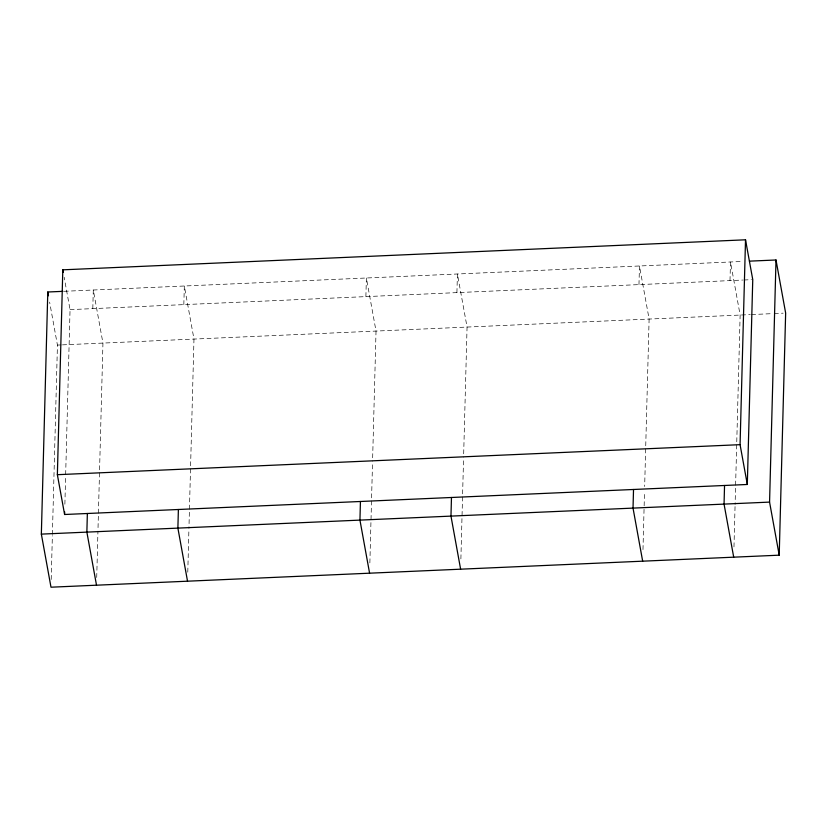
<?xml version="1.0" encoding="UTF-8"?>
<svg xmlns="http://www.w3.org/2000/svg" width="827" height="827" viewBox="0 0 827 827"><rect width="100%" height="100%" fill="white"/><g stroke="black" fill="none" stroke-linecap="round" stroke-linejoin="round"><path stroke-width="0.62" stroke-dasharray="4.13 3.1" d="M51.202 579.469L52.37 535.689M52.401 534.397L57.435 345.086L49.62 302.113M64.878 504.191L65.633 475.845M65.664 474.553L70.047 309.629L64.175 277.293M92.81 308.626L93.296 290.008L102.951 343.081L97.979 529.818M96.718 577.473L97.948 531.11M183.832 304.625L184.328 286.008L193.973 339.08L188.938 528.391M187.781 572.181L188.907 529.683M365.885 296.624L366.382 277.996L376.027 331.069L372.574 461.146M369.865 562.887L372.532 462.438M456.917 292.613L457.414 273.995L467.059 327.068L463.596 457.145M460.887 558.887L463.565 458.427M638.971 284.612L639.467 265.984L649.112 319.067L644.657 486.483M642.982 549.593L644.109 507.085M644.14 505.804L644.522 491.631M729.993 280.611L730.489 261.983L740.134 315.066L735.1 504.377M733.973 546.874L735.069 505.659M64.227 291.29L743.132 261.425M70.047 309.629L742.636 280.053M743.907 280.002L751.485 279.66M57.435 345.086L61.229 344.921M62.49 344.859L750.254 314.611M751.516 314.56L773.007 313.619M774.268 313.557L783.117 313.175"/><path stroke-width="1.24" d="M749.458 261.146L776.005 259.988L785.65 313.061L779.21 555.175L50.995 587.201L41.35 534.118L47.79 292.003L62.955 291.342M57.363 474.688L62.811 269.829L745.52 239.799L752.756 279.609L747.308 484.477L64.599 514.497L57.363 474.688L740.072 444.668L747.308 484.477M64.599 514.497L64.671 511.923M87.362 513.495L86.866 532.123L96.511 585.196M178.384 509.494L177.888 528.122L187.533 581.195M360.438 501.482L359.941 520.111L369.586 573.183M451.47 497.482L450.973 516.11L460.618 569.183M633.523 489.481L633.027 508.098L642.672 561.182M724.545 485.48L724.049 504.098L733.704 557.171M740.072 444.668L745.52 239.799M779.21 555.175L769.565 502.103L776.005 259.988M41.35 534.118L769.565 502.103M62.811 269.829L63.266 272.31M47.79 292.003L48.473 295.797"/></g></svg>
